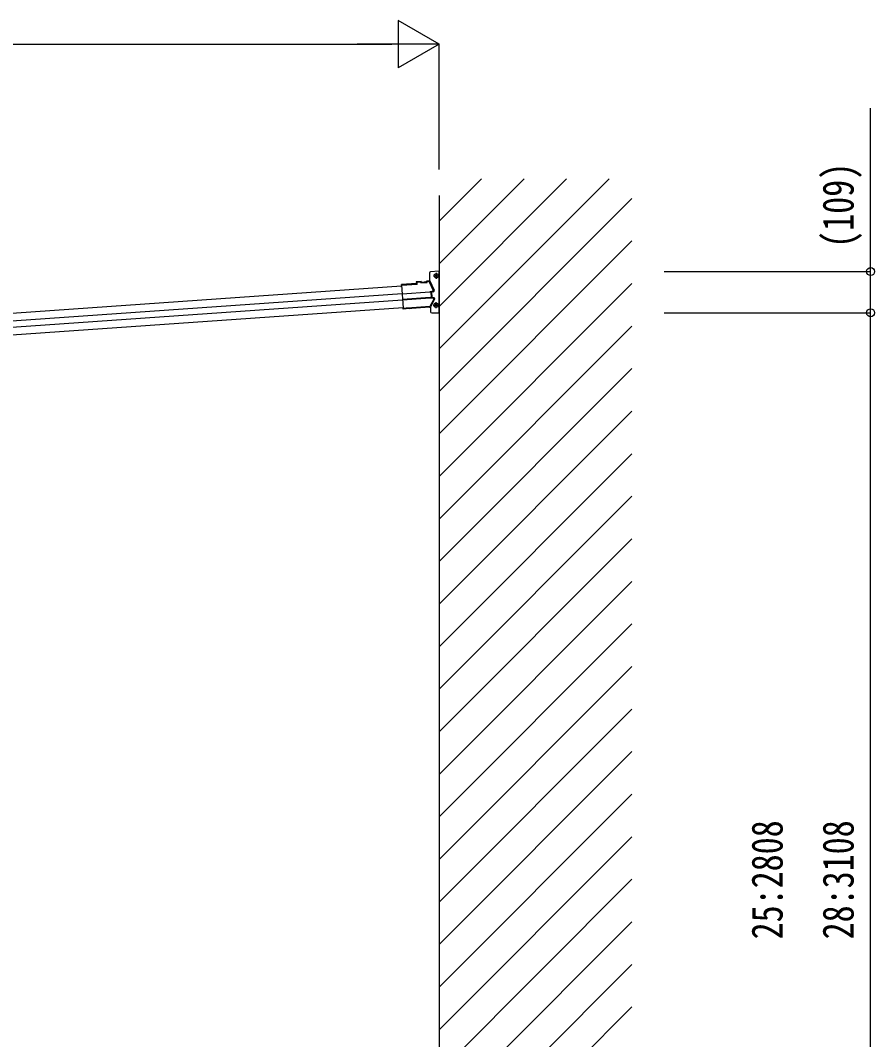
# Model space of a CAD drawing. Units: millimetres, scale not verified. Extents: x -10512 to 10512, y -7425 to 7425.
# Drawn here: x 466 to 2721, y -2622 to 67 of the extents above; entities that cross this region are included whole.
import ezdxf
from ezdxf.enums import TextEntityAlignment as Align

# ---------------------------------------------------------------- set-up
doc = ezdxf.new("R2010")
doc.units = ezdxf.units.MM
doc.header["$LTSCALE"] = 40
for name, color, linetype in [('0-3_YKK_11', 7, 'Continuous'), ('0-5_YKK_13', 4, 'Continuous'), ('0-6_YKK_A1', 4, 'Continuous'), ('0-7_YKK_D', 6, 'Continuous')]:
    doc.layers.add(name, color=color, linetype=linetype)
doc.styles.add('ＭＳ ゴシック', font='')
doc.styles.get('ＭＳ ゴシック').set_extended_font_data('MS Gothic')

msp = doc.modelspace()

# ---------------------------------------------------------------- linework, layer by layer
at = {"layer": '0-3_YKK_11'}
for p, q in [((1556.65, -606.89), (1572.45, -606.89)), ((1564.55, -614.79), (1564.55, -598.99)), ((1567.05, -606.39), (1566.05, -606.39)), ((1555.85, -684.39), (1571.65, -684.39)), ((1563.75, -692.29), (1563.75, -676.49)), ((1566.25, -683.89), (1565.25, -683.89))]:
    msp.add_line(p, q, dxfattribs=at)
for points in [[(1563.05, -606.39), (1562.05, -606.39), (1562.05, -607.39), (1563.05, -607.39)], [(1565.05, -605.39), (1565.05, -604.39), (1564.05, -604.39), (1564.05, -605.39)], [(1564.05, -608.39), (1564.05, -609.39), (1565.05, -609.39), (1565.05, -608.39)], [(1566.05, -607.39), (1567.05, -607.39), (1567.05, -606.39)], [(1562.25, -683.89), (1561.25, -683.89), (1561.25, -684.89), (1562.25, -684.89)], [(1564.25, -682.89), (1564.25, -681.89), (1563.25, -681.89), (1563.25, -682.89)], [(1563.25, -685.89), (1563.25, -686.89), (1564.25, -686.89), (1564.25, -685.89)], [(1565.25, -684.89), (1566.25, -684.89), (1566.25, -683.89)]]:
    msp.add_lwpolyline(points, dxfattribs=at)
for centre in [(1564.55, -606.89), (1563.75, -684.39)]:
    msp.add_circle(centre, 5.9, dxfattribs=at)
for centre, start, end in [((1563.05, -605.39), 270, 0), ((1563.05, -608.39), 0, 89.99998), ((1566.05, -605.39), 180.00002, 270), ((1566.05, -608.39), 89.99998, 180.00002), ((1562.25, -682.89), 270, 0), ((1562.25, -685.89), 0, 89.99998), ((1565.25, -682.89), 180.00002, 270), ((1565.25, -685.89), 89.99998, 180.00002)]:
    msp.add_arc(centre, 1, start, end, dxfattribs=at)
at = {"layer": '0-5_YKK_13'}
for p, q in [((1546.15, -599.4), (1546.15, -618.89)), ((1570.65, -594.89), (1548.94, -596.4)), ((1570.65, -594.89), (1570.65, -704.89)), ((1470.42, -635.02), (1472.88, -634.84)), ((1511.87, -627.61), (1472.56, -630.35)), ((1472.67, -631.85), (1472.56, -630.35)), ((1472.67, -631.85), (1513.47, -629)), ((1472.67, -631.85), (1476.83, -691.41)), ((1524.43, -622.32), (1511.56, -623.22)), ((1511.56, -623.22), (1511.87, -627.61)), ((1524.53, -623.82), (1513.16, -624.61)), ((1513.47, -629), (1513.16, -624.61)), ((1513.16, -624.61), (1513.74, -625.2)), ((1514.18, -629.62), (1513.47, -629)), ((1524.54, -623.85), (1523.24, -623.94)), ((1523.24, -623.94), (1523.38, -625.9)), ((1523.38, -625.9), (1540.34, -624.71)), ((1524.53, -623.82), (1524.43, -622.32)), ((1524.43, -622.32), (1524.63, -622.92)), ((1524.53, -623.82), (1524.54, -623.85)), ((1524.54, -623.85), (1524.58, -624.31)), ((1538.93, -623.31), (1524.58, -624.31)), ((1528.76, -624.02), (1528.86, -625.52)), ((1534.85, -625.1), (1534.74, -623.6)), ((1538.68, -621.94), (1538.79, -621.31)), ((1543.97, -620.95), (1538.79, -621.31)), ((1538.93, -623.31), (1538.89, -622.84)), ((1540.34, -624.71), (1540.2, -622.75)), ((1546.15, -618.89), (1558.43, -645.14)), ((1474.24, -654.31), (1547.15, -649.21)), ((1547.23, -650.45), (1474.33, -655.54)), ((1548.2, -664.31), (1475.3, -669.41)), ((1475.38, -670.64), (1548.29, -665.54)), ((1548.64, -649.11), (1549.55, -649.04)), ((1549, -650.43), (1549.52, -650.4)), ((1560.01, -668.62), (1549.15, -689.89)), ((1549.18, -665.42), (1549.41, -665.41)), ((1555.46, -647.46), (1549.55, -649.04)), ((1549.55, -649.04), (1550.69, -665.38)), ((1549.78, -665.44), (1550.69, -665.38)), ((1550.47, -664.04), (1549.96, -664.08)), ((1550.22, -650.24), (1551.14, -650.17)), ((1550.69, -665.38), (1556.73, -666.12)), ((1551.19, -664.1), (1552.11, -664.04)), ((1556.49, -649.31), (1551.75, -650.58)), ((1551.75, -650.58), (1552.67, -663.68)), ((1552.67, -663.68), (1557.69, -664.28)), ((1476.93, -692.84), (1476.83, -691.41)), ((1476.93, -692.84), (1476.97, -693.3)), ((1484.45, -692.78), (1476.97, -693.3)), ((1493.72, -692.13), (1484.45, -692.78)), ((1484.52, -693.88), (1484.45, -692.78)), ((1484.55, -694.27), (1484.52, -693.88)), ((1493.72, -692.13), (1493.9, -691.75)), ((1493.83, -693.63), (1494, -693.25)), ((1493.9, -691.75), (1499.88, -691.33)), ((1493.9, -691.75), (1494, -693.25)), ((1494, -693.25), (1499.99, -692.83)), ((1499.88, -691.33), (1500.11, -691.68)), ((1547.17, -688.39), (1500.11, -691.68)), ((1500.11, -691.68), (1500.21, -693.18)), ((1546.36, -689.95), (1500.21, -693.18)), ((1549.15, -689.89), (1549.15, -701.89)), ((1552.15, -704.89), (1570.65, -704.89))]:
    msp.add_line(p, q, dxfattribs=at)
for points in [[(1544.4, -622.43), (1538.9, -622.81), (1538.79, -621.31)], [(1540.2, -622.75), (1538.89, -622.84), (1538.9, -622.81)], [(1545.55, -623.08), (1551.07, -634.31), (1556.31, -645.67)], [(1557.74, -667.98), (1552.58, -678.24), (1547.17, -688.39)], [(1555.85, -648.91), (1551.14, -650.17), (1552.11, -664.04), (1556.92, -664.63)], [(1484.52, -693.88), (1477.04, -694.4), (1476.97, -693.3)], [(1484.55, -694.27), (1477.07, -694.8), (1477.04, -694.4)], [(1493.72, -692.13), (1493.83, -693.63), (1484.55, -694.27)], [(1499.88, -691.33), (1499.99, -692.83), (1500.21, -693.18)]]:
    msp.add_lwpolyline(points, dxfattribs=at)
for centre, radius in [((1564.55, -606.89), 2.25), ((1563.75, -684.39), 2)]:
    msp.add_circle(centre, radius, dxfattribs=at)
for centre, radius, start, end in [((1549.15, -599.4), 3, 94, 180), ((1544.19, -624.14), 3.19, 26.86597, 94.02466), ((1544.48, -623.62), 1.2, 26.89869, 94.02902), ((1099.21, -849.52), 502, 24.03393, 26.8619), ((1555.13, -646.2), 2.8, 285, 24.03393), ((1555.72, -646.41), 3, 285, 25.07003), ((1108.13, -448.1), 502, 331.41438, 333.93986), ((1555.12, -646.21), 1.3, 285.12702, 24.10936), ((1556.57, -667.41), 1.3, 333.87402, 82.86161), ((1556.58, -667.41), 2.8, 333.93986, 83), ((1557.34, -667.26), 3, 332.94452, 83.23132), ((1546.13, -686.77), 3.19, 273.987, 331.41712), ((1552.15, -701.89), 3, 180, 270)]:
    msp.add_arc(centre, radius, start, end, dxfattribs=at)
for centre, major_axis, ratio, start_param, end_param in [((1513.82, -626.39), (-0.08, 1.2), 0.052408, 5.1044164, 6.2220988), ((1503, -818.38), (-34.91, 499.28), 0.052408, 5.0964197, 5.1044164), ((1524.85, -626.1), (-0.22, 3.19), 0.016053, 5.3122341, 6.2220988), ((1538.9, -625.12), (-0.22, 3.19), 0.016053, 0.0610865, 0.9709512), ((1547.17, -649.5), (1.5, 0.1), 0.19438, 0.8222243, 1.5707963), ((1547.27, -651.03), (2.99, 0.21), 0.19438, 0.9410649, 1.5707963), ((1547.17, -649.5), (1.48, 0.4), 0.014741, 0.0756738, 0.8193583), ((1548.16, -663.73), (2.99, 0.21), 0.19438, 4.712389, 5.3421204), ((1548.27, -665.25), (1.5, 0.1), 0.19438, 4.712389, 5.3570179), ((1548.27, -665.25), (1.52, -0.19), 0.014741, 5.567803, 6.2075115), ((1547.27, -651.03), (2.95, 0.79), 0.014741, 0.0756738, 0.7041788), ((1548.16, -663.73), (3.03, -0.37), 0.014741, 5.5790065, 6.2075115)]:
    msp.add_ellipse(centre, major_axis=major_axis, ratio=ratio, start_param=start_param, end_param=end_param, dxfattribs=at)
at = {"layer": '0-6_YKK_A1'}
for p, q in [((1571.73, -463.09), (1683.98, -350.84)), ((1571.73, -575.35), (1796.23, -350.84)), ((1571.73, -687.6), (1908.49, -350.84)), ((1571.73, -799.85), (2020.74, -350.84)), ((1571.73, -394.84), (1571.73, -3512.51)), ((1571.73, -912.11), (2080.96, -402.88)), ((1571.73, -1024.36), (2080.96, -515.13)), ((-1324.72, -829.15), (1472.79, -633.54)), ((1571.73, -1136.61), (2080.96, -627.38)), ((-1323.3, -849.46), (1474.21, -653.86)), ((1475.41, -671.08), (-1322.09, -866.7)), ((1476.83, -691.39), (-1320.67, -887.01)), ((1571.73, -1248.87), (2080.96, -739.64)), ((1571.73, -1361.12), (2080.96, -851.89)), ((1571.73, -1473.37), (2080.96, -964.14)), ((1571.73, -1585.63), (2080.96, -1076.4)), ((1571.73, -1697.88), (2080.96, -1188.65)), ((1571.73, -1810.13), (2080.96, -1300.9)), ((1571.73, -1922.39), (2080.96, -1413.16)), ((1571.73, -2034.64), (2080.96, -1525.41)), ((1571.73, -2146.89), (2080.96, -1637.66)), ((1571.73, -2259.15), (2080.96, -1749.92)), ((1571.73, -2371.4), (2080.96, -1862.17)), ((1571.73, -2483.65), (2080.96, -1974.42)), ((1571.73, -2595.91), (2080.96, -2086.68)), ((1571.73, -2708.16), (2080.96, -2198.93)), ((1571.73, -2820.41), (2080.96, -2311.18)), ((1571.73, -2932.67), (2080.96, -2423.43)), ((1571.73, -3044.92), (2080.96, -2535.69))]:
    msp.add_line(p, q, dxfattribs=at)
at = {"layer": '0-7_YKK_D'}
for p, q in [((1571.73, 4.21), (1463.47, 66.71)), ((1463.47, 66.71), (1463.47, -58.29)), ((-1314.42, 4.21), (1446.73, 4.21)), ((1571.73, 4.21), (1355.22, 4.21)), ((1571.73, 4.21), (1463.47, -58.29)), ((1571.73, -326.24), (1571.73, 5.21)), ((2165.75, -595.79), (2711.87, -595.79)), ((2165.75, -704.68), (2711.87, -704.68)), ((2165.75, -704.68), (2711.87, -704.68)), ((2710.87, -3512.51), (2710.87, -704.68))]:
    msp.add_line(p, q, dxfattribs=at)
msp.add_lwpolyline([(2710.87, -704.68), (2710.87, -595.79), (2710.87, -165.29)], dxfattribs=at)
for centre in [(2710.87, -595.79), (2710.87, -704.68), (2710.87, -704.68)]:
    msp.add_circle(centre, 10.62, dxfattribs=at)

# ---------------------------------------------------------------- texts
at = {"layer": '0-7_YKK_D', "style": 'ＭＳ ゴシック', "width": 0.8}
for s, p in [('(109)', (2690.87, -533.29)), ('25:2808', (2503.37, -2357.6)), ('28:3108', (2690.87, -2357.6))]:
    msp.add_text(s, height=82.48, rotation=90, dxfattribs=at).set_placement(p, align=Align.BOTTOM_LEFT)

doc.saveas('drawing.dxf')
